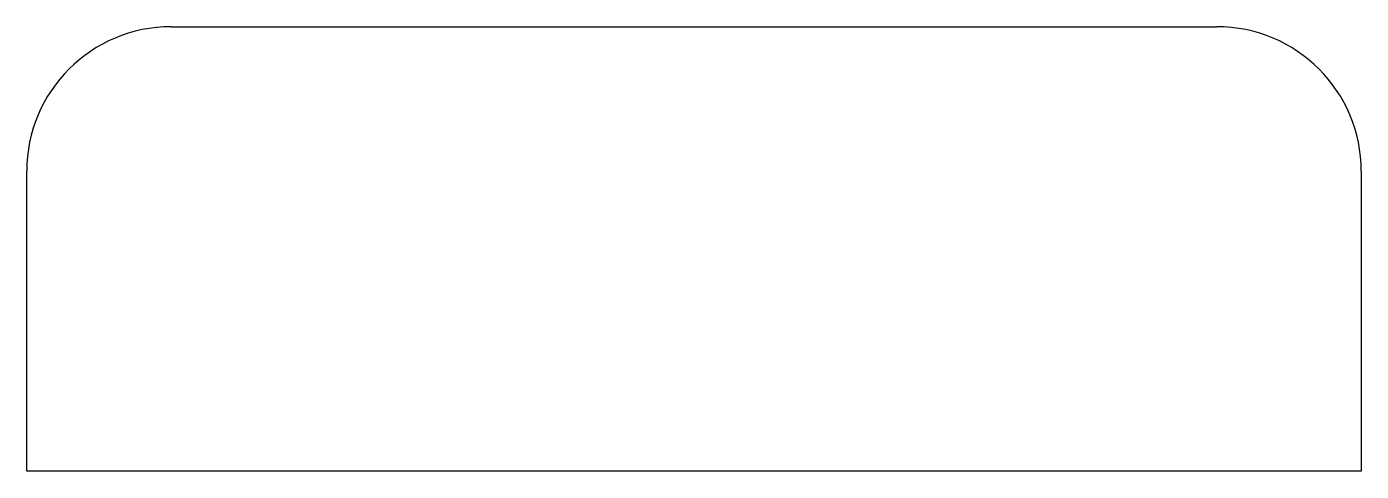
# Model space of a CAD drawing. Header units: inches. Extents: x 3.56 to 6.56, y 3.92 to 4.92.
import ezdxf

# ---------------------------------------------------------------- set-up
doc = ezdxf.new("R2010")
doc.units = ezdxf.units.IN
doc.header["$LTSCALE"] = 0.605
doc.header["$MEASUREMENT"] = 0
doc.layers.get('0').update_dxf_attribs({"linetype": 'CONTINUOUS'})

msp = doc.modelspace()

# ---------------------------------------------------------------- linework, layer by layer
at = {"color": 7, "linetype": 'Continuous'}
for p, q in [((3.8888, 4.9213), (6.2388, 4.9213)), ((3.5638, 3.9213), (3.5638, 4.5963)), ((6.5638, 4.5963), (6.5638, 3.9213)), ((6.5638, 3.9213), (3.5638, 3.9213))]:
    msp.add_line(p, q, dxfattribs=at)
for centre, start, end in [((3.8888, 4.5963), 90, 180), ((6.2388, 4.5963), 0, 90)]:
    msp.add_arc(centre, 0.325, start, end, dxfattribs=at)

doc.saveas('drawing.dxf')
